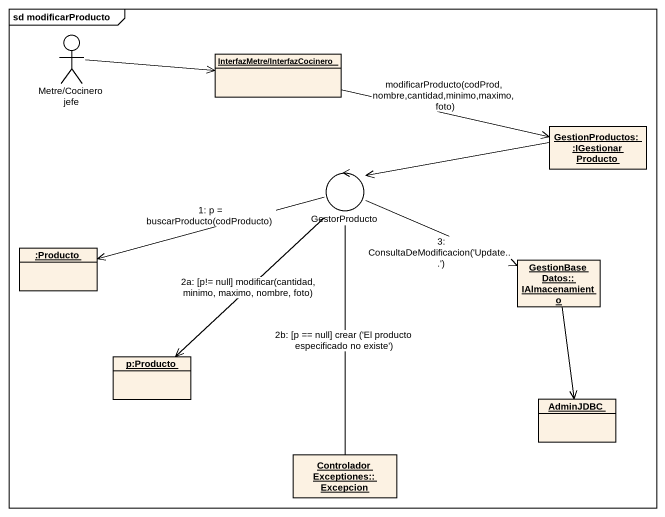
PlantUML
@startuml
mainframe sd modificarProducto
allowmixing
hide circle
hide empty members
actor "Metre/Cocinero jefe" as Metre_Cocinero_jefe
object "InterfazMetre/InterfazCocinero" as InterfazMetre
object "GestionProductos::IGestionarProducto" as GestionProductos
control GestorProducto
object ":Producto" as Producto
object "GestionBaseDatos::IAlmacenamiento" as GestionBaseDatos
object "p:Producto" as p_Producto
object AdminJDBC
object "ControladorExceptiones::Excepcion" as ControladorExceptiones
Metre_Cocinero_jefe -right-> InterfazMetre
InterfazMetre -right-> GestionProductos : modificarProducto(codProd,nombre,cantidad,minimo,maximo,foto)
GestionProductos -left-> GestorProducto
GestorProducto -left-> Producto : 1: p = buscarProducto(codProducto)
GestorProducto -right-> GestionBaseDatos : 3: ConsultaDeModificacion('Update...')
GestorProducto --> p_Producto : 2a: [p!= null] modificar(cantidad, minimo, maximo, nombre, foto)
GestorProducto -- ControladorExceptiones : 2b: [p == null] crear ('El producto especificado no existe')
GestionBaseDatos --> AdminJDBC
@enduml
